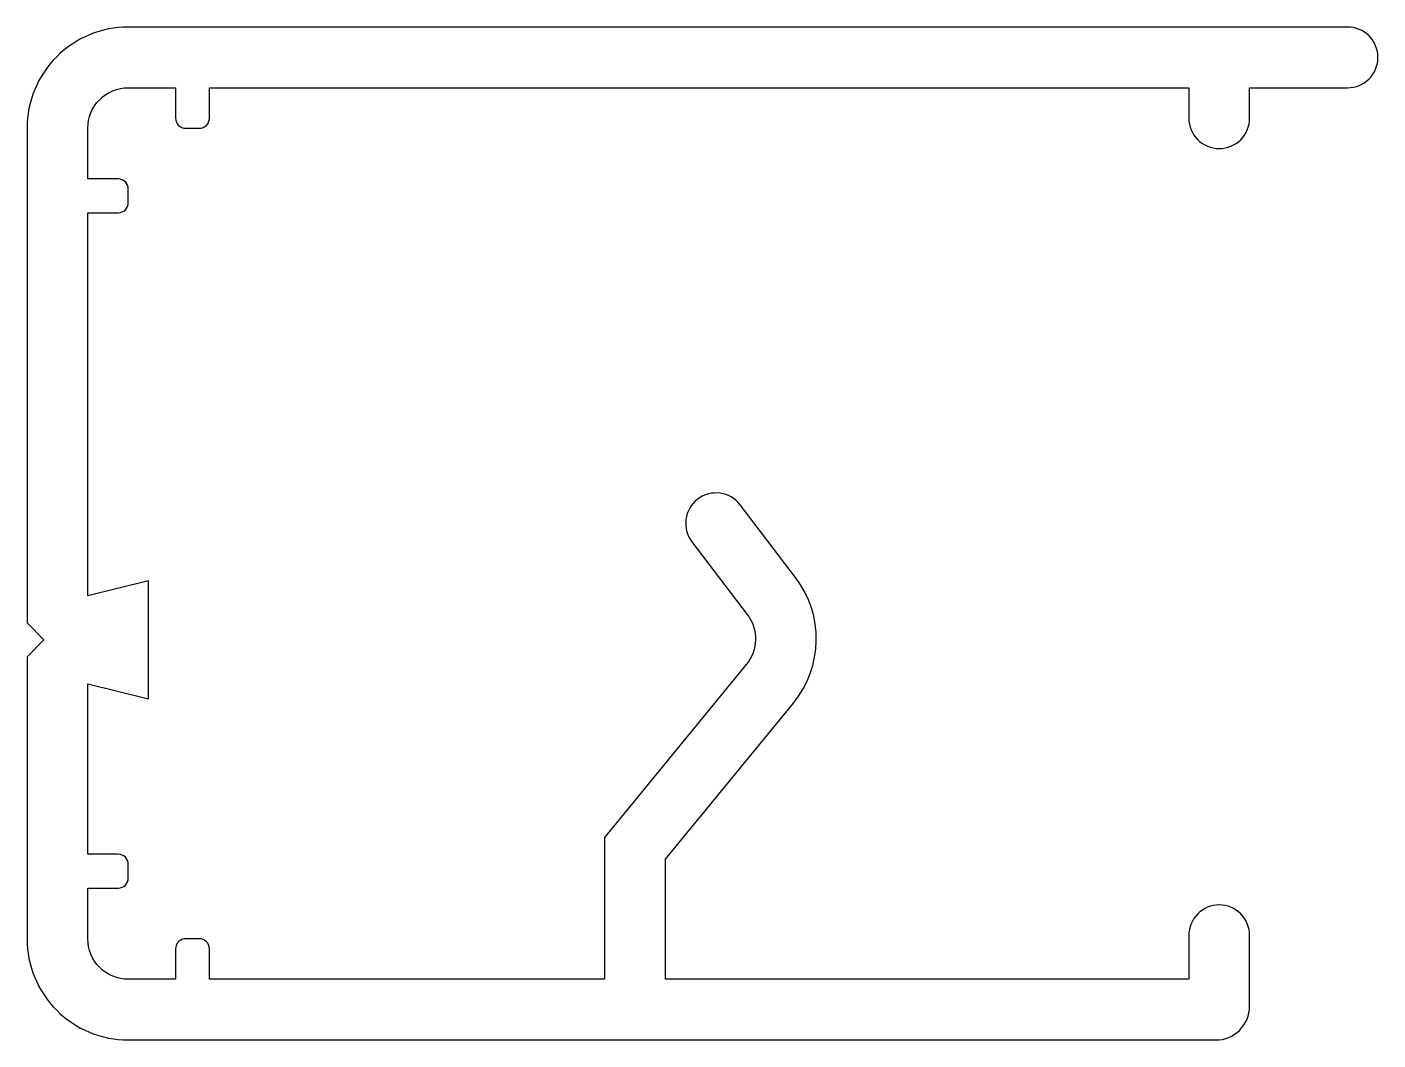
# Model space of a CAD drawing. Extents: x 139 to 179, y 196.1 to 226.1.
import ezdxf

# ---------------------------------------------------------------- set-up
doc = ezdxf.new("R2010")
doc.units = 0
doc.header["$LTSCALE"] = 15
doc.layers.get('0').update_dxf_attribs({"linetype": 'CONTINUOUS'})

msp = doc.modelspace()

# ---------------------------------------------------------------- linework, layer by layer
at = {"color": 0, "linetype": 'BYBLOCK'}
msp.add_line((174.274, 200.131), (174.274, 200.131), dxfattribs=at)
msp.add_lwpolyline([(143.374, 197.931), (141.974, 197.931, -0.414214), (140.774, 199.131), (140.774, 200.631), (141.674, 200.631, 0.414214), (141.974, 200.931), (141.974, 201.331, 0.414214), (141.674, 201.631), (140.774, 201.631), (140.774, 206.681), (142.574, 206.231), (142.574, 209.731), (140.774, 209.281), (140.774, 220.631), (141.674, 220.631, 0.414214), (141.974, 220.931), (141.974, 221.331, 0.414214), (141.674, 221.631), (140.774, 221.631), (140.774, 223.131, -0.414214), (141.974, 224.331), (143.374, 224.331), (143.374, 223.431, 0.414214), (143.674, 223.131), (144.074, 223.131, 0.414214), (144.374, 223.431), (144.374, 224.331), (173.374, 224.331), (173.374, 223.431, 0.414214), (174.274, 222.531, 0.414214), (175.174, 223.431), (175.174, 224.331), (178.074, 224.331, 0.414214), (178.974, 225.231, 0.414214), (178.074, 226.131), (141.974, 226.131, 0.414214), (138.974, 223.131), (138.974, 208.481), (139.474, 207.981), (138.974, 207.481), (138.974, 199.131, 0.414214), (141.974, 196.131), (174.174, 196.131, 0.414214), (175.174, 197.131), (175.174, 199.231, 0.414214), (174.274, 200.131, 0.414214), (173.374, 199.231), (173.374, 197.931), (157.874, 197.931), (157.874, 201.487), (161.664, 206.106, 0.347674), (161.73, 209.827), (160.092, 211.977, 1), (158.66, 210.886), (160.299, 208.736, -0.347674), (160.272, 207.248), (156.074, 202.131), (156.074, 197.931), (144.374, 197.931), (144.374, 198.831, 0.414214), (144.074, 199.131), (143.674, 199.131, 0.414214), (143.374, 198.831)], format="xyb", close=True, dxfattribs=at)

doc.saveas('drawing.dxf')
